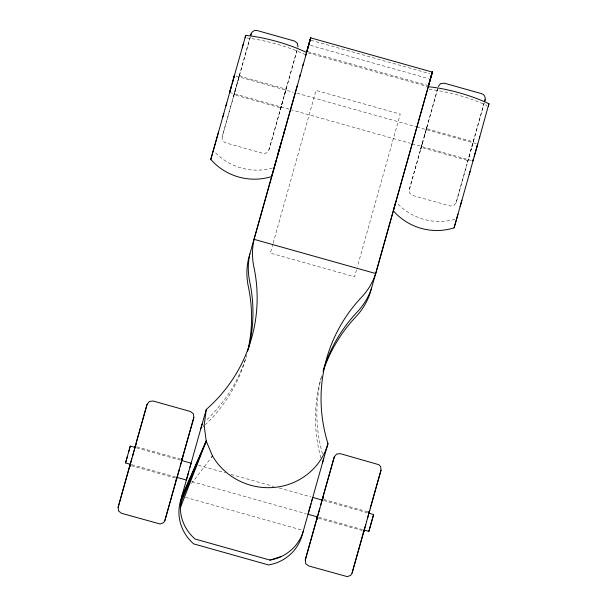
<?xml version="1.0" encoding="UTF-8"?>
<svg xmlns="http://www.w3.org/2000/svg" width="607" height="607" viewBox="0 0 607 607"><rect width="100%" height="100%" fill="white"/><g stroke="black" fill="none" stroke-linecap="round" stroke-linejoin="round"><path stroke-width="0.46" stroke-dasharray="3.04 2.28" d="M286.603 87.294L284.243 95.633L286.603 87.294L285.685 88.463L284.205 88.637L241.161 76.535L239.993 75.609L239.818 74.13L222.177 136.833L222.147 139.344L223.376 141.545L225.538 142.827L262.975 153.359L265.487 153.389L267.687 152.16L269.485 148.222L297.453 48.788M282.65 101.415L280.29 109.753L280.115 108.274L278.939 107.356L235.895 95.246L234.416 95.42L233.498 96.589L235.061 90.989M437.533 89.168L409.338 189.475L409.778 193.17L412.699 195.469L450.136 206.001L453.831 205.561L456.13 202.639L466.95 164.421M424.612 135.118L426.971 126.78L427.153 128.259L428.322 129.177L471.366 141.287L472.845 141.105L473.764 139.936L472.2 145.543M469.81 154.057L467.451 162.395L467.269 160.923L466.1 159.998L423.056 147.896L421.577 148.07L420.659 149.239L423.018 140.9M268.969 149.99L297.157 49.691M280.29 109.753L281.845 104.154M426.971 126.78L426.061 130.057M456.13 202.639L473.764 139.936M467.451 162.395L469.765 154.087M250.19 37.338L222.177 136.833M437.822 88.273L423.914 137.941M484.143 103.144L470.698 151.097M236.563 85.435L250.13 37.384M238.255 79.737L239.818 74.13M272.892 243.991L270.343 253.081L354.564 276.769L357.113 267.679M273.15 243.081L316.027 90.435L400.248 114.124L357.371 266.769M424.657 135.088L409.338 189.475M470.508 151.242L484.075 103.19M235.857 88.258L233.498 96.589M422.252 143.609L420.659 149.239M191.478 483.597L210.773 458.186M180.651 459.18L136.636 446.798M131.332 465.645L175.347 478.028M367.812 511.822L323.797 499.447M318.493 518.287L362.045 530.465M310.905 40.244L429.839 73.697M310.42 45.366L428.443 78.569M307.772 51.716L428.519 85.678M308.386 52.999L427.32 86.452M236.161 76.133L293.356 92.226M296.99 93.243L415.916 126.696M416.827 126.954L476.745 143.806M229.605 92.469L289.524 109.321M290.434 109.579L410.271 143.29M412.092 143.798L472.011 160.65M136.643 447.883L180.218 460.136M198.375 465.243L225.614 472.906M231.062 474.439L273.727 486.442M279.174 487.975L310.951 496.913M323.66 500.487L368.146 512.998M131.901 464.727L176.387 477.239M191.82 481.579L306.216 513.757M318.925 517.331L362.5 529.585M185.461 497.323L301.664 530.01M454.871 219.355A56.201 54.258 16 0 1 397.046 203.087M429.103 89.312A56.201 14.644 15.7 0 1 486.928 105.572M272.391 168.025A56.201 54.258 16 0 1 214.559 151.758M246.624 37.983A56.201 14.644 15.7 0 1 305.169 54.584M322.499 453.915A157.661 152.213 16 0 1 321.649 376.059M320.86 457.913A157.661 152.213 16 0 1 320.951 378.351M321.194 377.493A157.661 152.213 16 0 1 321.702 375.779M245.387 359.245A157.661 152.213 16 0 1 205.477 421M246.791 354.708A157.661 152.213 16 0 1 205.394 424.634M204.741 425.249A157.661 152.213 16 0 1 202.753 427.085"/><path stroke-width="0.91" d="M281.307 556.528L269.933 560.079L195.075 539.024A43.256 41.769 16 0 1 180.332 507.839L181.827 496.298L206.221 441.061L204.127 425.188L206.319 409.406A157.661 152.213 16 0 0 253.893 266.989A68.234 65.882 16 0 1 252.512 255.448L252.482 253.127A68.234 65.882 16 0 1 254.09 239.333L310.761 37.884L432.412 72.104L375.748 273.552A68.234 65.882 16 0 1 369.936 286.163L368.707 288.128A68.234 65.882 16 0 1 361.514 297.263A157.661 152.213 16 0 0 327.977 443.626L322.393 463.095M130.255 463.892L118.122 507.3L118.562 510.995L121.483 513.294L160.172 524.008L163.624 522.627L164.907 520.465L179.482 468.923M135.687 445.106L135.756 444.605L134.815 447.905L147.076 404.361L149.375 401.439L153.07 400.999L190.499 411.531L193.428 413.83L193.861 417.525L181.789 460.182M183.223 455.607L176.227 480.22L176.303 479.72M297.923 47.058L297.483 43.363L294.562 41.064L257.125 30.532C253.817 29.538 250.903 32.497 250.615 35.669M317.415 516.534L305.283 559.942L305.723 563.637L308.644 565.936L347.333 576.65L350.785 575.269L352.068 573.107L366.643 521.565M321.976 500.547L322.916 497.247L323.091 498.726M365.748 524.531L363.388 532.87L363.214 531.391M366.567 521.625L381.021 470.167L380.581 466.472L378.829 464.674L340.231 453.641L336.536 454.082L334.237 457.01L321.915 500.555M484.614 101.437C486.01 98.592 485.046 94.578 481.723 93.706L444.286 83.174L440.591 83.614L438.292 86.535M306.869 51.466L310.708 37.551L308.606 44.857M130.998 464.469L125.55 462.936L127.288 456.707L130.285 446.092L135.733 447.625M130.285 446.092L128.547 452.321M130.361 465.895L129.435 467.064L131.802 458.725M135.756 444.605L132.622 455.819M250.668 35.631L251.131 33.893M164.907 520.465L175.544 482.383M176.227 480.22L176.645 478.726M181.622 458.93L182.548 457.761L180.226 466.07M177.297 477.497L186.379 480.046L188.762 471.616M189.945 467.405L191.114 463.202L182.032 460.652M318.015 517.073L308.03 514.266L311.027 503.651M311.596 501.625L312.764 497.421L322.757 500.229M317.112 518.841L316.596 519.706L334.237 457.01M322.916 497.247L320.595 505.555M352.068 573.107L364.208 529.699M363.388 532.87L364.299 529.585M369.504 510.874L369.709 510.411L367.387 518.719M364.314 530.101L368.859 531.375L372.425 518.735L373.593 514.531L369.056 513.256M432.412 72.104L428.519 85.678L428.77 84.768M233.665 78.083L234.348 75.625L231.965 84.062M428.61 85.337L429.915 80.67M428.868 84.403L428.99 83.986M430.143 79.843L432.366 71.77L430.257 79.077M473.597 158.45L472.914 160.908L473.619 158.435M279.432 148.89L271.617 176.531A56.201 54.258 16 0 1 210.788 159.421L218.603 131.78M225.933 105.868L232.974 80.792M231.35 86.24L229.605 92.469L231.381 86.217M232.602 81.854L243.301 44.099M242.254 47.786L245.744 35.381A56.201 14.644 15.7 0 1 306.573 52.49M136.438 442.442L118.122 507.3M175.795 481.495L177.047 477.056M202.131 424.012L180.431 501.17A43.256 41.769 16 0 0 193.679 543.887L268.537 564.95A43.256 41.769 16 0 0 302.089 535.389L323.789 458.232M274.167 167.555L248.506 258.81A68.234 65.882 16 0 0 246.897 272.596L246.928 274.918A68.234 65.882 16 0 0 248.309 286.466A157.661 152.213 16 0 1 247.648 351.248M274.402 166.713L276.064 160.802M277.543 155.536L281.375 141.894M283.423 134.61L284.956 129.154M286.489 123.691L297.301 85.526M299.775 76.383L300.29 74.562M302.847 65.465L303.356 63.644M305.397 56.368L310.002 39.986M395.794 201.865L370.164 293.029A68.234 65.882 16 0 1 364.352 305.64L363.123 307.605A68.234 65.882 16 0 1 355.93 316.74A157.661 152.213 16 0 0 323.045 371.53M428.216 86.346L431.653 74.206M319.851 508.408L305.283 559.942M393.473 210.06L393.268 210.75A56.201 54.258 16 0 0 454.097 227.86L458.004 214.028M469.234 174.338L479.78 136.841M476.48 148.267L477.656 144.064L474.113 156.689M479.454 137.948L488.908 103.751M223.793 113.403L210.788 159.421M222.64 117.53L226.73 102.978M127.318 456.684L125.55 462.936M136.249 442.579L147.076 404.361M183.041 455.736L189.559 432.647M189.816 431.736L193.861 417.525M277.665 155.217L286.754 122.978M394.914 204.969L428.231 86.687L433.034 87.271A56.201 14.644 15.7 0 1 484.667 101.801L489.052 103.82L488.354 106.255M317.537 516.405L316.596 519.706M370.202 508.385L376.461 486.184M376.719 485.289L381.021 470.167M368.768 513.704L369.709 510.411M461.912 200.219L454.097 227.86M460.121 206.608L470.038 171.417M129.875 465.546L129.435 467.064M182.115 459.271L182.548 457.761M393.708 209.21L394.671 205.819M245.046 37.816L245.744 35.381M310.761 37.884L306.869 51.458M200.735 428.883L206.319 409.406M484.568 101.475L485.084 99.7M373.593 514.531L368.859 531.375M180.332 507.839L206.221 441.061L212.473 455.948A63.189 61.004 16 0 0 275.183 487.322A63.189 61.004 16 0 0 327.977 443.626M180.461 503.947L206.221 441.061L180.962 500.085M211.335 457.443L212.473 455.948M368.783 511.58L369.193 511.276M254.09 239.333L375.748 273.552M303.485 530.518A43.256 41.769 16 0 1 269.933 560.079M249.902 253.938A68.234 65.882 16 0 0 248.293 267.733L248.324 270.054A68.234 65.882 16 0 0 249.705 281.595A157.661 152.213 16 0 1 248.407 348.979M371.56 288.158A68.234 65.882 16 0 1 365.748 300.769L364.519 302.734A68.234 65.882 16 0 1 357.326 311.869A157.661 152.213 16 0 0 323.622 369.208"/></g></svg>
